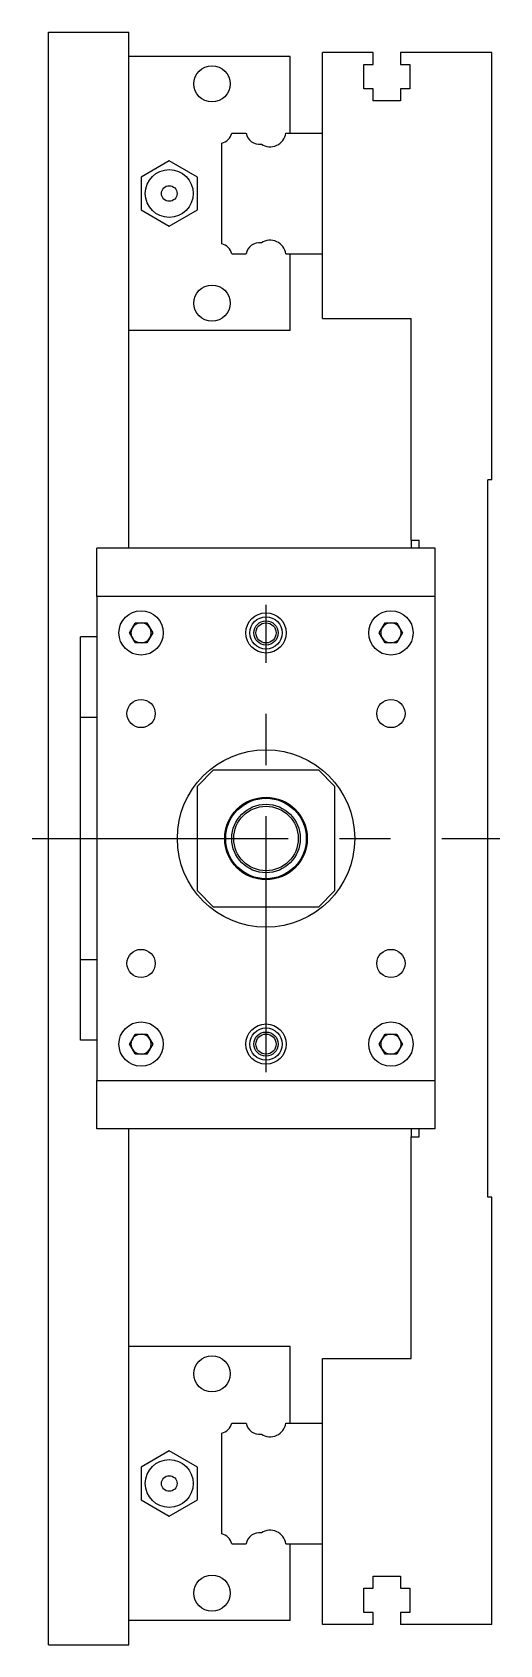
# Model space of a CAD drawing. Extents: x -10 to 840, y -253 to 102.
# Drawn here: x 781.9 to 839.9, y -100 to 100 of the extents above; entities that cross this region are included whole.
import ezdxf

# ---------------------------------------------------------------- set-up
doc = ezdxf.new("R2010")
doc.units = 0
doc.linetypes.add('CENTER', pattern=[50.8, 31.75, -6.35, 6.35, -6.35])
doc.layers.get('0').update_dxf_attribs({"linetype": 'CONTINUOUS'})
doc.layers.add('CENTER', color=1, linetype='CENTER')

msp = doc.modelspace()

# ---------------------------------------------------------------- linework, layer by layer
at = {"color": 7, "linetype": 'CONTINUOUS'}
for p, q in [((783.9, -100), (783.9, 100)), ((783.9, 100), (793.9, 100)), ((793.9, 36), (793.9, 100)), ((813.9, 97), (793.9, 97)), ((813.9, 87.5), (813.9, 97)), ((817.9, 87.5), (817.9, 97.5)), ((824.2, 97.5), (817.9, 97.5)), ((823.05, 96), (824.2, 96)), ((823.05, 93), (823.05, 96)), ((824.2, 96), (824.2, 97.5)), ((827.6, 97.5), (827.6, 96)), ((838.9, 97.5), (827.6, 97.5)), ((827.6, 96), (828.75, 96)), ((828.75, 96), (828.75, 93)), ((838.9, 44.5), (838.9, 97.5)), ((824.2, 93), (823.05, 93)), ((824.2, 91.5), (824.2, 93)), ((827.6, 93), (827.6, 91.5)), ((828.75, 93), (827.6, 93)), ((827.6, 91.5), (824.2, 91.5)), ((805.4, 73.752272), (805.4, 86.247728)), ((806.652272, 87.5), (808.42668, 87.5)), ((813.377372, 87.5), (817.9, 87.5)), ((817.9, 72.5), (817.9, 87.5)), ((817.9, 72.5), (817.9, 87.5)), ((798.89996, 84.041452), (795.39996, 82.020726)), ((802.399959, 82.020726), (798.89996, 84.041452)), ((795.39996, 82.020726), (795.399959, 77.979274)), ((802.399959, 77.979274), (802.399959, 82.020726)), ((795.399959, 77.979274), (798.89996, 75.958548)), ((798.89996, 75.958548), (802.399959, 77.979274)), ((806.652272, 72.5), (808.42668, 72.5)), ((813.377372, 72.5), (817.9, 72.5)), ((813.9, 63), (813.9, 72.5)), ((817.9, 64.5), (817.9, 72.5)), ((817.9, 64.5), (828.9, 64.5)), ((828.9, 37), (828.9, 64.5)), ((813.9, 63), (793.9, 63)), ((838.9, 44.5), (838.4, 44.5)), ((838.4, -44.5), (838.4, 44.5)), ((828.9, 37), (829.9, 37)), ((828.9, 37), (828.9, 36)), ((829.9, 36), (829.9, 37)), ((831.9, 36), (789.9, 36)), ((789.9, 30), (789.9, 36)), ((831.9, 30), (831.9, 36)), ((789.9, 30), (789.9, -30)), ((831.9, 30), (789.9, 30)), ((831.9, -30), (831.9, 30)), ((793.956624, 25.5), (794.678312, 26.75)), ((794.678312, 26.75), (796.121688, 26.75)), ((796.121688, 26.75), (796.843376, 25.5)), ((824.956624, 25.5), (825.678312, 26.75)), ((825.678312, 26.75), (827.121688, 26.75)), ((827.121688, 26.75), (827.843376, 25.5)), ((789.9, 25), (787.9, 25)), ((787.9, -25), (787.9, 25)), ((794.678312, 24.25), (793.956624, 25.5)), ((796.121688, 24.25), (794.678312, 24.25)), ((796.843376, 25.5), (796.121688, 24.25)), ((825.678312, 24.25), (824.956624, 25.5)), ((827.121688, 24.25), (825.678312, 24.25)), ((827.843376, 25.5), (827.121688, 24.25)), ((789.9, 15), (787.9, 15)), ((804.4, 8.5), (802.4, 6.5)), ((804.4, 8.5), (817.4, 8.5)), ((819.4, 6.5), (817.4, 8.5)), ((802.4, -6.5), (802.4, 6.5)), ((819.4, 6.5), (819.4, -6.5)), ((802.4, -6.5), (804.4, -8.5)), ((817.4, -8.5), (819.4, -6.5)), ((817.4, -8.5), (804.4, -8.5)), ((787.9, -15), (789.9, -15)), ((789.9, -25), (787.9, -25)), ((793.956624, -25.5), (794.678312, -24.25)), ((794.678312, -26.75), (793.956624, -25.5)), ((794.678312, -24.25), (796.121688, -24.25)), ((796.121688, -24.25), (796.843376, -25.5)), ((796.843376, -25.5), (796.121688, -26.75)), ((824.956624, -25.5), (825.678312, -24.25)), ((825.678312, -26.75), (824.956624, -25.5)), ((825.678312, -24.25), (827.121688, -24.25)), ((827.121688, -24.25), (827.843376, -25.5)), ((827.843376, -25.5), (827.121688, -26.75)), ((796.121688, -26.75), (794.678312, -26.75)), ((827.121688, -26.75), (825.678312, -26.75)), ((789.9, -30), (831.9, -30)), ((789.9, -36), (789.9, -30)), ((831.9, -36), (831.9, -30)), ((831.9, -36), (789.9, -36)), ((793.9, -100), (793.9, -36)), ((828.9, -36), (828.9, -37)), ((829.9, -37), (829.9, -36)), ((828.9, -64.5), (828.9, -37)), ((828.9, -37), (829.9, -37)), ((838.9, -44.5), (838.4, -44.5)), ((838.9, -97.5), (838.9, -44.5)), ((813.9, -63), (793.9, -63)), ((813.9, -72.5), (813.9, -63)), ((817.9, -72.5), (817.9, -64.5)), ((817.9, -64.5), (828.9, -64.5)), ((805.4, -86.247728), (805.4, -73.752272)), ((806.652272, -72.5), (808.42668, -72.5)), ((813.377372, -72.5), (817.9, -72.5)), ((817.9, -87.5), (817.9, -72.5)), ((817.9, -87.5), (817.9, -72.5)), ((798.89996, -75.958548), (795.39996, -77.979274)), ((802.399959, -77.979274), (798.89996, -75.958548)), ((795.39996, -77.979274), (795.399959, -82.020726)), ((802.399959, -82.020726), (802.399959, -77.979274)), ((795.399959, -82.020726), (798.89996, -84.041452)), ((798.89996, -84.041452), (802.399959, -82.020726)), ((806.652272, -87.5), (808.42668, -87.5)), ((813.377372, -87.5), (817.9, -87.5)), ((813.9, -97), (813.9, -87.5)), ((817.9, -97.5), (817.9, -87.5)), ((824.2, -91.5), (827.6, -91.5)), ((824.2, -93), (824.2, -91.5)), ((827.6, -91.5), (827.6, -93)), ((823.05, -93), (824.2, -93)), ((823.05, -96), (823.05, -93)), ((827.6, -93), (828.75, -93)), ((828.75, -93), (828.75, -96)), ((824.2, -96), (823.05, -96)), ((824.2, -97.5), (824.2, -96)), ((827.6, -96), (827.6, -97.5)), ((828.75, -96), (827.6, -96)), ((813.9, -97), (793.9, -97)), ((824.2, -97.5), (817.9, -97.5)), ((838.9, -97.5), (827.6, -97.5)), ((783.9, -100), (793.9, -100))]:
    msp.add_line(p, q, dxfattribs=at)
for centre, radius in [((804.199959, 93.6), 2.25), ((798.89996, 80), 2.97), ((798.89996, 80), 0.97), ((804.199959, 66.4), 2.25), ((795.4, 25.5), 2.75), ((826.4, 25.5), 2.75), ((810.9, 25.5), 2.5), ((810.9, 25.5), 2), ((810.9, 25.5), 1.25), ((795.4, 15.5), 1.75), ((826.4, 15.5), 1.75), ((810.9, 0), 11), ((810.9, 0), 5.125), ((810.9, 0), 5), ((810.9, 0), 4.25), ((810.9, 0), 4), ((795.4, -15.5), 1.75), ((826.4, -15.5), 1.75), ((795.4, -25.5), 2.75), ((810.9, -25.5), 2.5), ((810.9, -25.5), 2), ((826.4, -25.5), 2.75), ((810.9, -25.5), 1.25), ((804.199959, -66.4), 2.25), ((798.89996, -80), 2.97), ((798.89996, -80), 0.97), ((804.199959, -93.6), 2.25)]:
    msp.add_circle(centre, radius, dxfattribs=at)
at = {"color": 3, "linetype": 'CONTINUOUS'}
for centre in [(810.9, 25.5), (810.9, -25.5)]:
    msp.add_circle(centre, 1.5, dxfattribs=at)
at = {"color": 7, "linetype": 'CONTINUOUS'}
for centre, radius, start, end in [((805, 87.9), 1.7, 283.608961, 346.391039), ((810.1, 87.8), 1.7, 190.164249, 277.540197), ((811.4, 87.8), 2, 237.42103, 351.373073), ((811.4, 72.2), 2, 8.626927, 122.57897), ((805, 72.1), 1.7, 13.608961, 76.391039), ((810.1, 72.2), 1.7, 82.459803, 169.835751), ((795.4, 25.5), 1.25, 150, 180), ((795.4, 25.5), 1.25, 90, 150), ((795.4, 25.5), 1.25, 30, 90), ((795.4, 25.5), 1.25, 330, 30), ((826.4, 25.5), 1.25, 150, 180), ((826.4, 25.5), 1.25, 90, 150), ((826.4, 25.5), 1.25, 30, 90), ((826.4, 25.5), 1.25, 330, 30), ((795.4, 25.5), 1.25, 180, 210), ((795.4, 25.5), 1.25, 210, 270), ((795.4, 25.5), 1.25, 270, 330), ((826.4, 25.5), 1.25, 180, 210), ((826.4, 25.5), 1.25, 210, 270), ((826.4, 25.5), 1.25, 270, 330), ((795.4, -25.5), 1.25, 150, 180), ((795.4, -25.5), 1.25, 180, 210), ((795.4, -25.5), 1.25, 90, 150), ((795.4, -25.5), 1.25, 30, 90), ((795.4, -25.5), 1.25, 330, 30), ((826.4, -25.5), 1.25, 150, 180), ((826.4, -25.5), 1.25, 180, 210), ((826.4, -25.5), 1.25, 90, 150), ((826.4, -25.5), 1.25, 30, 90), ((826.4, -25.5), 1.25, 330, 30), ((795.4, -25.5), 1.25, 210, 270), ((795.4, -25.5), 1.25, 270, 330), ((826.4, -25.5), 1.25, 210, 270), ((826.4, -25.5), 1.25, 270, 330), ((805, -72.1), 1.7, 283.608961, 346.391039), ((810.1, -72.2), 1.7, 190.164249, 277.540197), ((811.4, -72.2), 2, 237.42103, 351.373073), ((811.4, -87.8), 2, 8.626927, 122.57897), ((805, -87.9), 1.7, 13.608961, 76.391039), ((810.1, -87.8), 1.7, 82.459803, 169.835751)]:
    msp.add_arc(centre, radius, start, end, dxfattribs=at)
at = {"layer": 'CENTER', "color": 1, "linetype": 'CENTER'}
for p, q in [((810.9, -29), (810.9, 29)), ((781.9, 0), (839.9, 0))]:
    msp.add_line(p, q, dxfattribs=at)

doc.saveas('drawing.dxf')
